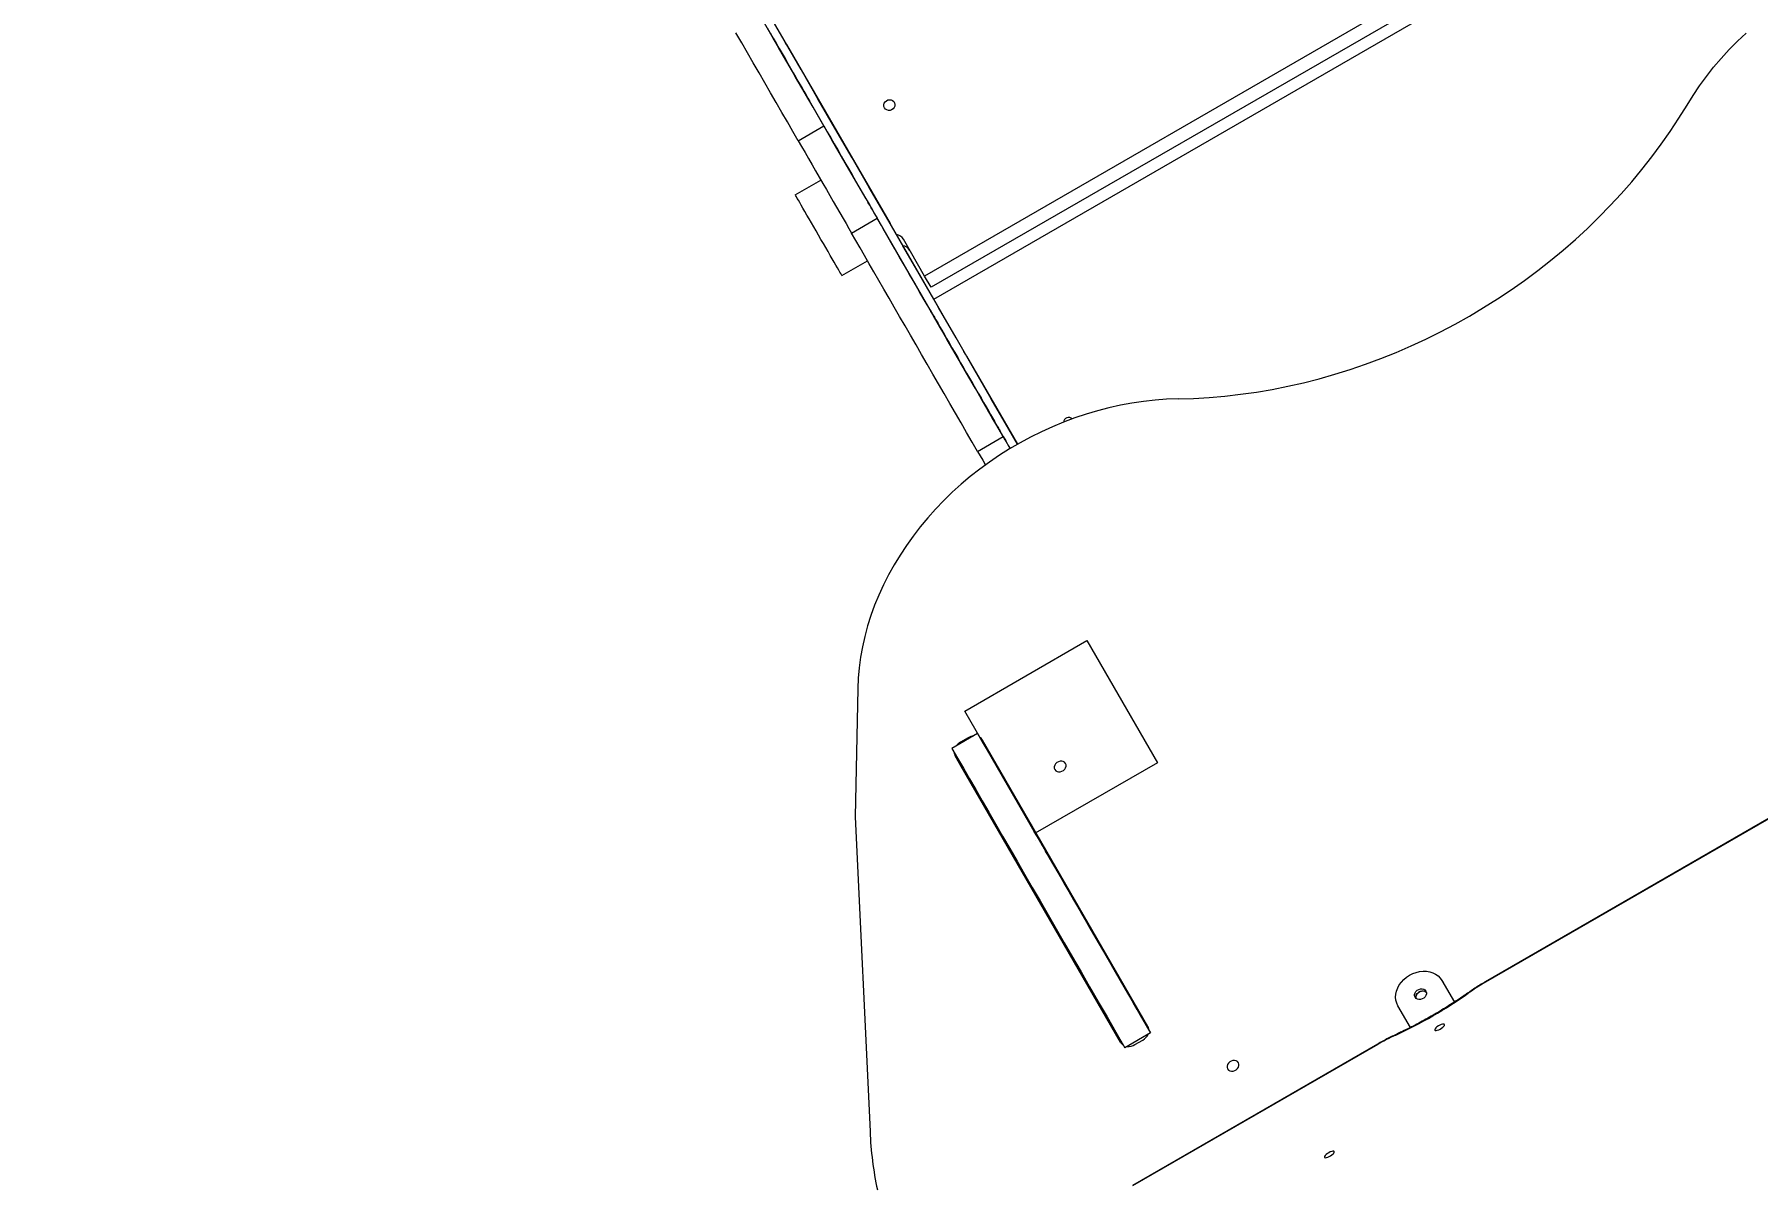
# Model space of a CAD drawing. Header units: millimetres. Extents: x -12977 to 11786, y -11805 to 10558.
# Drawn here: x 4141 to 5362, y 952 to 1767 of the extents above; entities that cross this region are included whole.
import ezdxf

# ---------------------------------------------------------------- set-up
doc = ezdxf.new("R2010")
doc.units = ezdxf.units.MM
for name, color, linetype in [('DIKOM_ОБЪЕКТ', 7, 'Continuous'), ('DIKOM_РАЗМЕР_ЗОНА', 7, 'Continuous'), ('DIKOM_РАЗМЕР_ОБЪЕКТА', 7, 'Continuous')]:
    doc.layers.add(name, color=color, linetype=linetype)
doc.styles.add('style1', font='arial.ttf', dxfattribs={"width": 0.8})
doc.dimstyles.new('1-50', dxfattribs={"dimtxt": 300, "dimasz": 200, "dimexe": 100, "dimexo": 0, "dimgap": 100, "dimtad": 1, "dimtxsty": 'style1', "dimcen": 200, "dimclrd": 7, "dimclre": 7, "dimclrt": 7, "dimadec": 1, "dimazin": 2, "dimtfac": 1, "dimtmove": 0, "dimatfit": 2, "dimfxl": 0, "dimlwd": 25, "dimlwe": 18, "dimarcsym": 0})

# ---------------------------------------------------------------- blocks, each defined once
blk = doc.blocks.new('*D10')
at = {"layer": 'Defpoints', "color": 0, "transparency": 16777216}
for p in [(4270.3, 8458.2), (2861.7, -8997.1), (10043.4, -8997.1)]:
    blk.add_point(p, dxfattribs=at)
at = {"layer": 'DIKOM_РАЗМЕР_ОБЪЕКТА', "color": 7, "lineweight": 18, "transparency": 16777216}
for p, q in [((4270.3, 8458.2), (10143.4, 8458.2)), ((2861.7, -8997.1), (10143.4, -8997.1))]:
    blk.add_line(p, q, dxfattribs=at)
at = {"layer": 'DIKOM_РАЗМЕР_ОБЪЕКТА', "color": 7, "lineweight": 25, "transparency": 16777216}
blk.add_line((10043.4, 8258.2), (10043.4, -8797.1), dxfattribs=at)
at = {"layer": 'DIKOM_РАЗМЕР_ОБЪЕКТА', "color": 7, "transparency": 16777216}
for points in [[(10010, 8258.2), (10076.7, 8258.2), (10043.4, 8458.2)], [(10010, -8797.1), (10076.7, -8797.1), (10043.4, -8997.1)]]:
    blk.add_solid(points, dxfattribs=at)
at = {"layer": 'DIKOM_РАЗМЕР_ОБЪЕКТА', "color": 7, "transparency": 16777216, "insert": (9790.2, -3229.2), "char_height": 300, "attachment_point": 5, "rotation": 90, "style": 'style1'}
blk.add_mtext('17450', dxfattribs=at)
blk = doc.blocks.new('*D11')
at = {"layer": 'Defpoints', "color": 0, "transparency": 16777216}
for p in [(4304.4, 10557.6), (2504.1, -11339.7), (11686.1, -11339.7)]:
    blk.add_point(p, dxfattribs=at)
at = {"layer": 'DIKOM_РАЗМЕР_ЗОНА', "color": 7, "lineweight": 18, "transparency": 16777216}
for p, q in [((4304.4, 10557.6), (11786.1, 10557.6)), ((2504.1, -11339.7), (11786.1, -11339.7))]:
    blk.add_line(p, q, dxfattribs=at)
at = {"layer": 'DIKOM_РАЗМЕР_ЗОНА', "color": 7, "lineweight": 25, "transparency": 16777216}
blk.add_line((11686.1, 10357.6), (11686.1, -11139.7), dxfattribs=at)
at = {"layer": 'DIKOM_РАЗМЕР_ЗОНА', "color": 7, "transparency": 16777216}
for points in [[(11652.7, 10357.6), (11719.4, 10357.6), (11686.1, 10557.6)], [(11652.7, -11139.7), (11719.4, -11139.7), (11686.1, -11339.7)]]:
    blk.add_solid(points, dxfattribs=at)
at = {"layer": 'DIKOM_РАЗМЕР_ЗОНА', "color": 7, "transparency": 16777216, "insert": (11432.9, -3192), "char_height": 300, "attachment_point": 5, "rotation": 90, "style": 'style1'}
blk.add_mtext('21900', dxfattribs=at)

msp = doc.modelspace()

# ---------------------------------------------------------------- linework, layer by layer
at = {"layer": 'DIKOM_ОБЪЕКТ', "color": 7, "linetype": 'Continuous', "lineweight": 15}
for p, q in [((5328.848, 1917.393), (4771.606, 1595.67)), ((5333.465, 1909.396), (4776.225, 1587.673)), ((4778.193, 1579.162), (5337.643, 1902.16)), ((4673.853, 1759.895), (4747.146, 1632.94)), ((4690.35, 1719.235), (4690.374, 1719.249)), ((4690.374, 1719.249), (4690.351, 1719.235)), ((4682.058, 1691.574), (4700.245, 1702.074)), ((4679.976, 1653.201), (4698.154, 1663.696)), ((4680, 1653.215), (4698.154, 1663.696)), ((4679.976, 1653.201), (4680, 1653.215)), ((4719.858, 1626.102), (4738.044, 1636.602)), ((4771.606, 1595.67), (4756.572, 1621.712)), ((4712.976, 1596.043), (4731.152, 1606.537)), ((4776.225, 1587.673), (4771.606, 1595.67)), ((4794.057, 1551.683), (4778.193, 1579.162)), ((4775.348, 1572.009), (4775.371, 1572.023)), ((4801.429, 1538.915), (4837.499, 1476.439)), ((4809.217, 1471.32), (4827.404, 1481.82)), ((4825.347, 1485.407), (4825.371, 1485.42)), ((4825.371, 1485.42), (4825.348, 1485.406)), ((4800.084, 1287.223), (4886.686, 1337.223)), ((4886.592, 1337.171), (4886.593, 1337.172)), ((4886.593, 1337.172), (4886.596, 1337.174)), ((4886.596, 1337.174), (4886.599, 1337.175)), ((4886.596, 1337.174), (4886.598, 1337.175)), ((4886.686, 1337.223), (4936.686, 1250.62)), ((5560.366, 1321.089), (5169.1, 1095.191)), ((5560.529, 1320.807), (5169.262, 1094.909)), ((4724.272, 1303.224), (4722.49, 1212.159)), ((4799.84, 1287.089), (4799.853, 1287.097)), ((4799.901, 1287.122), (4800.084, 1287.223)), ((4850.084, 1200.621), (4800.084, 1287.223)), ((4809.257, 1271.242), (4791.07, 1260.741)), ((4809.257, 1271.242), (4791.07, 1260.742)), ((4802.526, 1268.299), (4796.984, 1265.099)), ((4802.526, 1268.299), (4796.984, 1265.099)), ((4796.984, 1265.099), (4797.392, 1264.392)), ((4796.984, 1265.099), (4797.392, 1264.392)), ((4802.935, 1267.592), (4802.526, 1268.299)), ((4802.935, 1267.592), (4802.526, 1268.299)), ((4929.951, 1063.58), (4812.722, 1266.639)), ((4793.323, 1255.439), (4910.552, 1052.38)), ((4797.649, 1247.948), (4793.323, 1255.439)), ((4797.649, 1247.948), (4793.323, 1255.439)), ((4910.596, 1052.306), (4797.649, 1247.948)), ((4936.686, 1250.62), (4850.084, 1200.621)), ((4832.488, 1230.586), (4832.445, 1230.754)), ((4832.764, 1230.202), (4832.723, 1230.178)), ((4832.864, 1230.351), (4847.569, 1204.881)), ((4722.49, 1212.159), (4732.983, 989.144)), ((4842.524, 1213.198), (4842.566, 1213.223)), ((4848.174, 1205.23), (4847.569, 1204.881)), ((4847.569, 1204.881), (4857.374, 1187.901)), ((4849.983, 1200.565), (4850.084, 1200.621)), ((4849.989, 1200.568), (4849.99, 1200.569)), ((4850.045, 1200.596), (4850.648, 1200.945)), ((4850.088, 1200.621), (4850.088, 1200.52)), ((4849.989, 1195.597), (4849.985, 1195.594)), ((4849.989, 1195.597), (4849.985, 1195.594)), ((4849.989, 1195.597), (4849.985, 1195.595)), ((4853.088, 1196.719), (4853.088, 1195.339)), ((4857.374, 1187.901), (4857.978, 1188.249)), ((4859.021, 1185.048), (4859.625, 1185.396)), ((4835.088, 1184.494), (4835.088, 1183.097)), ((4850.088, 1158.512), (4850.088, 1157.115)), ((5138.392, 1096.176), (5147.22, 1080.884)), ((5138.392, 1096.176), (5139.254, 1094.683)), ((5139.254, 1094.683), (5147.22, 1080.884)), ((4922.877, 1075.833), (4922.272, 1075.483)), ((4922.272, 1075.483), (4930.682, 1060.918)), ((5116.043, 1062.884), (5107.215, 1078.176)), ((4931.796, 1058.984), (4913.609, 1048.484)), ((5092.712, 1051.088), (4918.949, 950.766)), ((5092.875, 1050.807), (4919.111, 950.485)), ((4920.748, 1050.719), (4926.291, 1053.919))]:
    msp.add_line(p, q, dxfattribs=at)
at = {"layer": 'DIKOM_ОБЪЕКТ', "color": 7, "linetype": 'Continuous', "lineweight": 15, "flags": 128}
for points in [[(4832.325, 1473.391), (4828.8, 1479.497), (4816.33, 1501.098), (4803.893, 1522.639), (4791.493, 1544.118), (4779.132, 1565.529), (4766.812, 1586.868), (4754.536, 1608.132), (4742.306, 1629.315), (4730.125, 1650.414), (4717.996, 1671.424), (4705.919, 1692.342), (4693.899, 1713.163), (4681.937, 1733.882), (4670.036, 1754.497), (4658.198, 1775.002)], [(4700.245, 1702.074), (4696.431, 1708.679), (4692.552, 1715.397), (4688.617, 1722.212), (4684.634, 1729.111), (4680.611, 1736.079), (4676.556, 1743.102), (4672.478, 1750.166), (4668.385, 1757.255), (4664.286, 1764.355), (4660.189, 1771.452)], [(4837.495, 1476.437), (4831.383, 1487.024), (4818.862, 1508.712), (4806.376, 1530.338), (4793.93, 1551.896), (4781.526, 1573.383), (4769.165, 1594.793), (4756.851, 1616.123), (4744.586, 1637.367), (4732.372, 1658.523), (4720.212, 1679.586), (4708.109, 1700.551), (4696.064, 1721.414), (4684.081, 1742.171), (4672.161, 1762.818), (4660.307, 1783.351)], [(4682.058, 1691.574), (4678.244, 1698.179), (4674.366, 1704.897), (4670.431, 1711.712), (4666.448, 1718.611), (4662.424, 1725.579), (4658.369, 1732.602), (4654.291, 1739.666), (4650.198, 1746.755), (4646.099, 1753.855), (4642.002, 1760.952), (4637.916, 1768.029)], [(4690.351, 1719.235), (4690.26, 1719.391), (4689.991, 1719.857), (4689.543, 1720.632), (4688.922, 1721.708), (4688.13, 1723.078), (4687.175, 1724.733), (4686.062, 1726.66), (4684.8, 1728.845), (4683.398, 1731.273), (4681.865, 1733.927), (4680.214, 1736.786), (4678.456, 1739.831), (4676.603, 1743.04), (4674.669, 1746.389), (4672.668, 1749.855), (4670.615, 1753.412), (4668.523, 1757.034), (4666.409, 1760.697), (4664.287, 1764.372), (4662.172, 1768.034)], [(4662.202, 1768.052), (4664.316, 1764.39), (4666.438, 1760.715), (4668.553, 1757.052), (4670.644, 1753.43), (4672.698, 1749.873), (4674.698, 1746.407), (4676.632, 1743.058), (4678.484, 1739.849), (4680.242, 1736.804), (4681.893, 1733.944), (4683.425, 1731.29), (4684.827, 1728.862), (4686.089, 1726.676), (4687.201, 1724.749), (4688.156, 1723.094), (4688.947, 1721.723), (4689.568, 1720.647), (4690.015, 1719.872), (4690.284, 1719.405), (4690.374, 1719.249)], [(4673.853, 1759.895), (4673.146, 1761.119), (4672.519, 1762.206), (4672.204, 1762.751)], [(5312.132, 1716.902), (5316.432, 1723.788), (5321.02, 1730.553), (5325.886, 1737.187), (5331.023, 1743.677), (5336.421, 1750.012), (5342.072, 1756.181), (5347.965, 1762.174), (5354.09, 1767.98)], [(4743.189, 1714.896), (4742.789, 1715.945), (4742.732, 1717.077), (4743.024, 1718.194), (4743.638, 1719.196), (4744.52, 1719.993), (4745.592, 1720.515), (4746.758, 1720.715), (4747.914, 1720.576), (4748.959, 1720.11), (4749.798, 1719.359), (4750.358, 1718.389), (4750.589, 1717.286), (4750.471, 1716.148), (4750.013, 1715.077), (4749.256, 1714.168), (4748.268, 1713.501), (4747.137, 1713.135), (4745.962, 1713.104), (4744.849, 1713.41), (4743.897, 1714.025), (4743.189, 1714.896)], [(4951.295, 1508.573), (4962.335, 1508.904), (4973.419, 1509.553), (4984.536, 1510.519), (4995.675, 1511.8), (5006.825, 1513.395), (5017.975, 1515.303), (5029.114, 1517.522), (5040.231, 1520.05), (5051.315, 1522.883), (5062.354, 1526.02), (5073.339, 1529.458), (5084.258, 1533.192), (5095.1, 1537.22), (5105.855, 1541.536), (5116.511, 1546.138), (5127.059, 1551.02), (5137.488, 1556.177), (5147.787, 1561.605), (5157.946, 1567.297), (5167.956, 1573.25), (5177.806, 1579.455), (5187.487, 1585.908), (5196.989, 1592.602), (5206.302, 1599.53), (5215.418, 1606.685), (5224.327, 1614.061), (5233.02, 1621.65), (5241.49, 1629.444), (5249.727, 1637.437), (5257.723, 1645.619), (5265.471, 1653.983), (5272.962, 1662.52), (5280.19, 1671.222), (5287.146, 1680.081), (5293.826, 1689.087), (5300.22, 1698.232), (5306.324, 1707.507), (5312.132, 1716.902)], [(4700.245, 1702.074), (4702.623, 1697.955), (4705.061, 1693.733), (4707.544, 1689.431), (4710.061, 1685.072), (4712.598, 1680.679), (4715.141, 1676.274), (4717.677, 1671.882), (4720.192, 1667.525), (4722.674, 1663.226), (4725.109, 1659.007), (4727.485, 1654.893), (4729.788, 1650.903), (4732.007, 1647.059), (4734.13, 1643.381), (4736.146, 1639.889), (4738.044, 1636.602)], [(4682.058, 1691.574), (4684.437, 1687.455), (4686.874, 1683.233), (4689.358, 1678.931), (4691.875, 1674.572), (4694.411, 1670.179), (4696.954, 1665.774), (4699.49, 1661.382), (4702.006, 1657.025), (4704.488, 1652.726), (4706.923, 1648.507), (4709.298, 1644.393), (4711.602, 1640.403), (4713.821, 1636.559), (4715.944, 1632.881), (4717.96, 1629.389), (4719.858, 1626.102)], [(4712.976, 1596.043), (4712.886, 1596.199), (4712.615, 1596.667), (4712.168, 1597.441), (4711.549, 1598.513), (4710.765, 1599.871), (4709.824, 1601.5), (4708.737, 1603.383), (4707.515, 1605.498), (4706.173, 1607.823), (4704.724, 1610.331), (4703.185, 1612.997), (4701.573, 1615.789), (4699.905, 1618.679), (4698.199, 1621.633), (4696.474, 1624.621), (4694.749, 1627.608), (4693.044, 1630.563), (4691.375, 1633.452), (4689.763, 1636.245), (4688.224, 1638.91), (4686.776, 1641.419), (4685.434, 1643.744), (4684.213, 1645.859), (4683.126, 1647.742), (4682.186, 1649.371), (4681.402, 1650.729), (4680.783, 1651.802), (4680.336, 1652.576), (4680.066, 1653.044), (4679.976, 1653.201)], [(4734.599, 1642.591), (4734.504, 1642.755), (4734.23, 1643.23), (4733.806, 1643.964), (4733.279, 1644.878), (4732.704, 1645.872), (4732.146, 1646.839), (4731.664, 1647.675), (4731.31, 1648.288), (4731.123, 1648.612), (4731.123, 1648.612), (4731.31, 1648.288), (4731.664, 1647.675), (4732.146, 1646.84), (4732.705, 1645.872), (4733.279, 1644.878), (4733.806, 1643.964), (4734.23, 1643.23), (4734.504, 1642.755), (4734.599, 1642.591)], [(4734.623, 1642.605), (4734.528, 1642.769), (4734.253, 1643.244), (4733.83, 1643.978), (4733.302, 1644.892), (4732.728, 1645.886), (4732.169, 1646.853), (4731.687, 1647.689), (4731.333, 1648.302), (4731.146, 1648.626), (4731.147, 1648.626), (4731.334, 1648.302), (4731.688, 1647.689), (4732.17, 1646.854), (4732.728, 1645.886), (4733.302, 1644.892), (4733.83, 1643.978), (4734.254, 1643.244), (4734.528, 1642.769), (4734.623, 1642.605)], [(4809.217, 1471.32), (4805.365, 1477.993), (4801.466, 1484.745), (4797.529, 1491.563), (4793.562, 1498.435), (4789.572, 1505.346), (4785.567, 1512.282), (4781.556, 1519.23), (4777.545, 1526.176), (4773.544, 1533.107), (4769.56, 1540.008), (4765.601, 1546.865), (4761.675, 1553.665), (4757.79, 1560.395), (4753.953, 1567.041), (4750.172, 1573.59), (4746.454, 1580.03), (4742.808, 1586.346), (4739.24, 1592.527), (4735.757, 1598.56), (4732.366, 1604.433), (4729.075, 1610.135), (4725.888, 1615.654), (4722.814, 1620.98), (4719.858, 1626.102)], [(4827.404, 1481.82), (4823.551, 1488.493), (4819.653, 1495.245), (4815.716, 1502.063), (4811.749, 1508.935), (4807.759, 1515.846), (4803.754, 1522.782), (4799.742, 1529.73), (4795.732, 1536.676), (4791.731, 1543.607), (4787.747, 1550.507), (4783.788, 1557.365), (4779.862, 1564.165), (4775.976, 1570.895), (4772.139, 1577.541), (4768.358, 1584.09), (4764.641, 1590.53), (4760.995, 1596.846), (4757.426, 1603.027), (4753.944, 1609.06), (4750.553, 1614.933), (4747.261, 1620.635), (4744.075, 1626.154), (4741.001, 1631.48), (4738.044, 1636.602)], [(4749.136, 1629.492), (4748.688, 1630.269), (4747.905, 1631.625), (4747.146, 1632.94)], [(4778.203, 1579.168), (4767.782, 1597.218), (4756.258, 1617.18)], [(4825.348, 1485.406), (4825.257, 1485.562), (4824.988, 1486.029), (4824.54, 1486.803), (4823.919, 1487.879), (4823.127, 1489.249), (4822.171, 1490.904), (4821.059, 1492.831), (4819.797, 1495.016), (4818.394, 1497.445), (4816.862, 1500.098), (4815.211, 1502.958), (4813.453, 1506.003), (4811.6, 1509.211), (4809.666, 1512.561), (4807.665, 1516.026), (4805.612, 1519.583), (4803.52, 1523.206), (4801.406, 1526.868), (4799.284, 1530.543), (4797.169, 1534.206), (4795.078, 1537.828), (4793.024, 1541.385), (4791.023, 1544.851), (4789.09, 1548.2), (4787.237, 1551.409), (4785.479, 1554.454), (4783.828, 1557.314), (4782.297, 1559.968), (4780.895, 1562.396), (4779.633, 1564.582), (4778.521, 1566.509), (4777.566, 1568.164), (4776.775, 1569.535), (4776.154, 1570.611), (4775.707, 1571.386), (4775.437, 1571.853), (4775.348, 1572.009)], [(4775.371, 1572.023), (4775.461, 1571.867), (4775.731, 1571.4), (4776.179, 1570.626), (4776.8, 1569.55), (4777.592, 1568.18), (4778.547, 1566.525), (4779.66, 1564.598), (4780.922, 1562.413), (4782.324, 1559.985), (4783.857, 1557.331), (4785.508, 1554.472), (4787.266, 1551.426), (4789.119, 1548.218), (4791.053, 1544.869), (4793.053, 1541.403), (4795.107, 1537.846), (4797.199, 1534.224), (4799.313, 1530.561), (4801.435, 1526.886), (4803.55, 1523.224), (4805.641, 1519.601), (4807.695, 1516.044), (4809.695, 1512.578), (4811.629, 1509.229), (4813.481, 1506.02), (4815.239, 1502.975), (4816.89, 1500.115), (4818.422, 1497.461), (4819.824, 1495.033), (4821.086, 1492.847), (4822.198, 1490.92), (4823.153, 1489.265), (4823.944, 1487.895), (4824.565, 1486.818), (4825.012, 1486.044), (4825.281, 1485.577), (4825.371, 1485.42)], [(4801.429, 1538.915), (4800.665, 1540.238), (4799.95, 1541.476), (4799.574, 1542.128)], [(4951.295, 1508.573), (4943.182, 1508.291), (4935.029, 1507.701), (4926.851, 1506.804), (4918.662, 1505.6), (4910.477, 1504.093), (4902.308, 1502.284), (4894.172, 1500.177), (4886.082, 1497.775), (4878.051, 1495.083), (4870.094, 1492.106), (4862.226, 1488.848), (4854.458, 1485.316), (4846.806, 1481.515), (4839.282, 1477.451), (4831.9, 1473.133), (4824.671, 1468.568), (4817.61, 1463.763), (4810.728, 1458.727), (4804.037, 1453.468), (4797.548, 1447.997), (4791.274, 1442.321), (4785.225, 1436.452), (4779.411, 1430.4), (4773.843, 1424.174), (4768.53, 1417.786), (4763.482, 1411.247), (4758.707, 1404.569), (4754.214, 1397.762), (4750.01, 1390.839), (4746.103, 1383.812), (4742.5, 1376.693), (4739.207, 1369.495), (4736.229, 1362.229), (4733.572, 1354.909), (4731.241, 1347.548), (4729.239, 1340.157), (4727.569, 1332.751), (4726.236, 1325.342), (4725.241, 1317.942), (4724.586, 1310.566), (4724.272, 1303.224)], [(4827.404, 1481.82), (4829.189, 1478.729), (4830.998, 1475.595), (4832.285, 1473.367)], [(4809.217, 1471.32), (4811.002, 1468.229), (4812.811, 1465.095), (4814.64, 1461.927), (4814.76, 1461.721)], [(4809.257, 1271.242), (4813.249, 1264.327), (4817.389, 1257.155), (4821.674, 1249.732), (4826.1, 1242.064), (4830.665, 1234.158), (4835.364, 1226.018), (4840.193, 1217.653), (4845.149, 1209.068), (4850.228, 1200.27), (4855.426, 1191.267), (4860.738, 1182.065), (4866.161, 1172.672), (4871.689, 1163.096), (4877.319, 1153.344), (4883.047, 1143.424), (4888.866, 1133.343), (4894.774, 1123.111), (4900.765, 1112.734), (4906.834, 1102.222), (4912.976, 1091.582), (4919.187, 1080.823), (4925.462, 1069.955), (4931.796, 1058.984)], [(4791.07, 1260.741), (4795.062, 1253.827), (4799.202, 1246.655), (4803.487, 1239.232), (4807.914, 1231.564), (4812.478, 1223.658), (4817.177, 1215.518), (4822.007, 1207.153), (4826.963, 1198.568), (4832.042, 1189.77), (4837.239, 1180.767), (4842.552, 1171.565), (4847.974, 1162.172), (4853.503, 1152.596), (4859.133, 1142.844), (4864.86, 1132.924), (4870.68, 1122.843), (4876.587, 1112.611), (4882.578, 1102.234), (4888.647, 1091.722), (4894.79, 1081.082), (4901.001, 1070.324), (4907.276, 1059.455), (4913.609, 1048.484)], [(4871.554, 1250.136), (4870.893, 1250.924), (4869.978, 1251.47), (4868.881, 1251.73), (4867.692, 1251.682), (4866.507, 1251.331), (4865.422, 1250.705), (4864.526, 1249.854), (4863.89, 1248.848), (4863.566, 1247.769), (4863.581, 1246.702), (4863.933, 1245.736), (4864.594, 1244.948), (4865.51, 1244.403), (4866.607, 1244.143), (4867.796, 1244.191), (4868.98, 1244.542), (4870.065, 1245.168), (4870.961, 1246.019), (4871.597, 1247.024), (4871.921, 1248.104), (4871.906, 1249.17), (4871.554, 1250.136)], [(4871.554, 1250.136), (4870.894, 1250.924), (4869.978, 1251.47), (4868.881, 1251.73), (4867.692, 1251.682), (4866.507, 1251.331), (4865.422, 1250.705), (4864.526, 1249.854), (4863.89, 1248.848), (4863.566, 1247.769), (4863.581, 1246.703), (4863.933, 1245.736), (4864.594, 1244.948), (4865.51, 1244.403), (4866.607, 1244.143), (4867.796, 1244.191), (4868.98, 1244.542), (4870.065, 1245.168), (4870.961, 1246.018), (4871.597, 1247.024), (4871.921, 1248.104), (4871.906, 1249.17), (4871.554, 1250.136)], [(4851.933, 1197.325), (4851.844, 1197.479), (4851.583, 1197.93), (4851.173, 1198.64), (4850.647, 1199.553), (4850.046, 1200.593), (4849.42, 1201.678), (4848.819, 1202.719), (4848.292, 1203.631), (4847.882, 1204.341), (4847.622, 1204.792), (4847.533, 1204.946), (4847.622, 1204.792), (4847.882, 1204.341), (4848.292, 1203.631), (4848.819, 1202.718), (4849.42, 1201.678), (4850.046, 1200.593), (4850.647, 1199.552), (4851.174, 1198.64), (4851.584, 1197.93), (4851.844, 1197.479), (4851.933, 1197.325)], [(4850.051, 1200.6), (4850.56, 1199.719), (4851.293, 1198.449), (4852.212, 1196.856), (4853.316, 1194.944), (4854.602, 1192.715), (4856.069, 1190.173), (4857.714, 1187.323), (4859.535, 1184.17), (4861.527, 1180.719), (4863.687, 1176.976), (4866.012, 1172.949), (4868.497, 1168.643), (4871.139, 1164.068), (4873.932, 1159.23), (4876.871, 1154.138), (4879.952, 1148.801), (4883.169, 1143.229), (4886.516, 1137.431), (4889.987, 1131.418), (4893.577, 1125.2), (4897.279, 1118.787), (4901.086, 1112.193), (4904.993, 1105.427), (4908.991, 1098.502)], [(4859.021, 1185.048), (4859.013, 1185.062), (4858.865, 1185.317), (4858.538, 1185.884), (4858.037, 1186.751), (4857.374, 1187.901)], [(4835.088, 1184.494), (4835.088, 1183.789), (4835.088, 1183.097)], [(4853.088, 1153.315), (4853.088, 1152.206), (4853.088, 1151.919)], [(5107.215, 1078.176), (5106.325, 1080.083), (5105.771, 1082.135), (5105.563, 1084.29), (5105.707, 1086.503), (5106.198, 1088.73), (5107.028, 1090.925), (5108.179, 1093.044), (5109.627, 1095.044), (5111.344, 1096.883), (5113.293, 1098.525), (5115.437, 1099.936), (5117.73, 1101.087), (5120.127, 1101.954), (5122.578, 1102.521), (5125.034, 1102.776), (5127.444, 1102.713), (5129.76, 1102.333), (5131.935, 1101.646), (5133.923, 1100.663), (5135.685, 1099.406), (5137.185, 1097.9), (5138.392, 1096.176)], [(4908.991, 1098.502), (4911.485, 1094.18), (4913.875, 1090.042), (4916.148, 1086.104), (4918.295, 1082.385), (4920.307, 1078.9), (4922.174, 1075.665), (4922.277, 1075.486)], [(5119.402, 1084.267), (5119.049, 1085.235), (5119.034, 1086.302), (5119.356, 1087.383), (5119.992, 1088.39), (5120.888, 1089.241), (5121.973, 1089.867), (5123.158, 1090.218), (5124.347, 1090.265), (5125.445, 1090.004), (5126.362, 1089.456), (5127.023, 1088.667), (5127.376, 1087.699), (5127.392, 1086.631), (5127.069, 1085.55), (5126.434, 1084.544), (5125.537, 1083.693), (5124.453, 1083.066), (5123.268, 1082.716), (5122.078, 1082.669), (5120.981, 1082.93), (5120.064, 1083.477), (5119.402, 1084.267)], [(5119.944, 1083.584), (5119.911, 1083.742), (5119.895, 1084.81), (5120.218, 1085.891), (5120.854, 1086.898), (5121.75, 1087.749), (5122.834, 1088.375), (5124.019, 1088.726), (5125.209, 1088.772), (5126.307, 1088.511), (5127.223, 1087.964), (5127.343, 1087.857)], [(5127.351, 1087.823), (5127.256, 1087.907), (5126.34, 1088.453), (5125.244, 1088.712), (5124.055, 1088.665), (5122.87, 1088.313), (5121.785, 1087.687), (5120.889, 1086.837), (5120.253, 1085.831), (5119.929, 1084.751), (5119.944, 1083.685), (5119.969, 1083.561)], [(5156.471, 1087.136), (5156.688, 1087.211), (5157.087, 1087.145)], [(5169.1, 1095.191), (5169.127, 1095.144), (5169.262, 1094.909)], [(5133.283, 1061.02), (5133.628, 1060.777), (5134.251, 1060.734), (5135.095, 1060.894), (5136.086, 1061.242), (5137.136, 1061.749), (5138.151, 1062.369), (5139.041, 1063.046), (5139.728, 1063.721), (5140.15, 1064.334), (5140.269, 1064.83), (5140.076, 1065.165), (5139.587, 1065.31), (5138.845, 1065.251), (5137.917, 1064.993), (5136.885, 1064.561), (5135.841, 1063.992), (5134.878, 1063.336), (5134.08, 1062.652), (5133.52, 1062.001), (5133.246, 1061.44), (5133.283, 1061.02)], [(5092.875, 1050.807), (5092.739, 1051.042), (5092.712, 1051.088)], [(5106.003, 1057.998), (5105.829, 1057.848), (5105.687, 1057.469)], [(4994.093, 1037.879), (4993.433, 1038.667), (4992.517, 1039.213), (4991.42, 1039.473), (4990.231, 1039.425), (4989.046, 1039.074), (4987.962, 1038.448), (4987.065, 1037.597), (4986.429, 1036.591), (4986.106, 1035.512), (4986.12, 1034.445), (4986.472, 1033.479), (4987.133, 1032.691), (4988.049, 1032.145), (4989.146, 1031.886), (4990.335, 1031.934), (4991.52, 1032.285), (4992.604, 1032.911), (4993.501, 1033.761), (4994.137, 1034.767), (4994.46, 1035.847), (4994.445, 1036.913), (4994.093, 1037.879)], [(5062.049, 974.82), (5061.704, 975.062), (5061.081, 975.106), (5060.237, 974.946), (5059.246, 974.597), (5058.197, 974.091), (5057.181, 973.471), (5056.291, 972.794), (5055.604, 972.119), (5055.182, 971.506), (5055.063, 971.01), (5055.256, 970.675), (5055.745, 970.53), (5056.487, 970.589), (5057.415, 970.846), (5058.447, 971.279), (5059.491, 971.848), (5060.455, 972.504), (5061.252, 973.188), (5061.813, 973.839), (5062.086, 974.4), (5062.049, 974.82)]]:
    msp.add_lwpolyline(points, dxfattribs=at)
at = {"layer": 'DIKOM_ОБЪЕКТ', "color": 7, "linetype": 'Continuous', "lineweight": 15}
for centre, radius, start, end in [((4750.247, 1617.995), 7.336, 30.443174, 79.268919), ((4754.865, 1609.993), 7.341, 31.810311, 78.776805), ((4873.959, 1491.284), 4.014, 52.884468, 168.578294), ((4801.652, 1256.936), 9.404, 119.761932, 144.060632), ((4801.651, 1256.937), 9.402, 119.760172, 144.062355), ((4807.262, 1260.175), 9.403, 95.938934, 120.239271), ((4807.261, 1260.176), 9.402, 95.937239, 120.239977), ((4807.896, 1263.811), 5.593, 30.366591, 58.974912), ((4807.895, 1263.81), 5.595, 30.371689, 58.96898), ((4812.209, 1256.309), 5.61, 30.403151, 59.88198), ((4812.213, 1256.312), 5.605, 30.389739, 59.894838), ((4798.189, 1258.205), 5.597, 181.03451, 209.620831), ((4798.187, 1258.205), 5.595, 181.030132, 209.625092), ((4802.51, 1250.713), 5.593, 181.041027, 209.630482), ((4802.512, 1250.714), 5.595, 181.048155, 209.62544), ((4835.038, 1231.494), 2.456, 165.608313, 207.735098), ((4849.743, 1206.023), 2.456, 165.608313, 207.735098), ((4964.286, 1361.733), 335.516, 294.925664, 305.074433), ((5249.963, 954.944), 161.565, 119.966858, 125.089508), ((4925.09, 1060.815), 5.593, 1.162404, 29.629566), ((4915.385, 1055.214), 5.602, 210.390075, 238.950122), ((4916.132, 1058.513), 9.058, 265.040166, 300.640174), ((4921.85, 1061.814), 9.058, 299.358353, 334.960519), ((5173.709, 910.99), 161.503, 114.909375, 120.033966), ((4972.463, 998.131), 239.648, 182.149027, 192.15375)]:
    msp.add_arc(centre, radius, start, end, dxfattribs=at)
for points, knots in [([(5169.1, 1095.191), (5168.452, 1094.813), (5166.573, 1093.719), (5163.513, 1091.84), (5159.932, 1089.533), (5157.631, 1087.939), (5156.471, 1087.136)], [0, 0, 0, 0, 0.148688476, 0.430882926, 0.713228387, 1, 1, 1, 1]), ([(5156.471, 1087.136), (5155.662, 1086.57), (5153.313, 1084.927), (5149.336, 1082.242), (5144.516, 1079.105), (5139.605, 1076.033), (5134.62, 1073.033), (5129.576, 1070.116), (5124.488, 1067.289), (5119.371, 1064.563), (5114.243, 1061.946), (5109.782, 1059.764), (5107.041, 1058.483), (5106.002, 1057.998)], [0, 0, 0, 0, 0.05185669, 0.15043406, 0.24905913, 0.34772319, 0.44641461, 0.54511932, 0.64383036, 0.74252763, 0.84120365, 0.93984445, 1, 1, 1, 1]), ([(5106.002, 1057.998), (5105.341, 1057.688), (5103.423, 1056.79), (5100.243, 1055.206), (5096.461, 1053.217), (5093.967, 1051.801), (5092.712, 1051.088)], [0, 0, 0, 0, 0.148837391, 0.431581435, 0.714058043, 1, 1, 1, 1])]:
    msp.add_open_spline(points, degree=3, knots=knots, dxfattribs=at)

# ---------------------------------------------------------------- dimensions: what is measured, and where the dimension line sits
at = {"layer": 'DIKOM_РАЗМЕР_ЗОНА'}
dim = msp.add_linear_dim(base=(11686.061, -11339.718), p1=(4304.397, 10557.602), p2=(2504.073, -11339.718), angle=90, text='21900', dimstyle='1-50', dxfattribs=at)
dim.commit()
dim.dimension.update_dxf_attribs({"geometry": '*D11', "text_midpoint": (11686.061, -3191.969), "dimtype": 160})
at = {"layer": 'DIKOM_РАЗМЕР_ОБЪЕКТА'}
dim = msp.add_linear_dim(base=(10043.372, -8997.089), p1=(4270.308, 8458.216), p2=(2861.678, -8997.089), angle=90, text='17450', dimstyle='1-50', dxfattribs=at)
dim.commit()
dim.dimension.update_dxf_attribs({"geometry": '*D10', "text_midpoint": (10043.372, -3229.158), "dimtype": 160})

doc.saveas('drawing.dxf')
